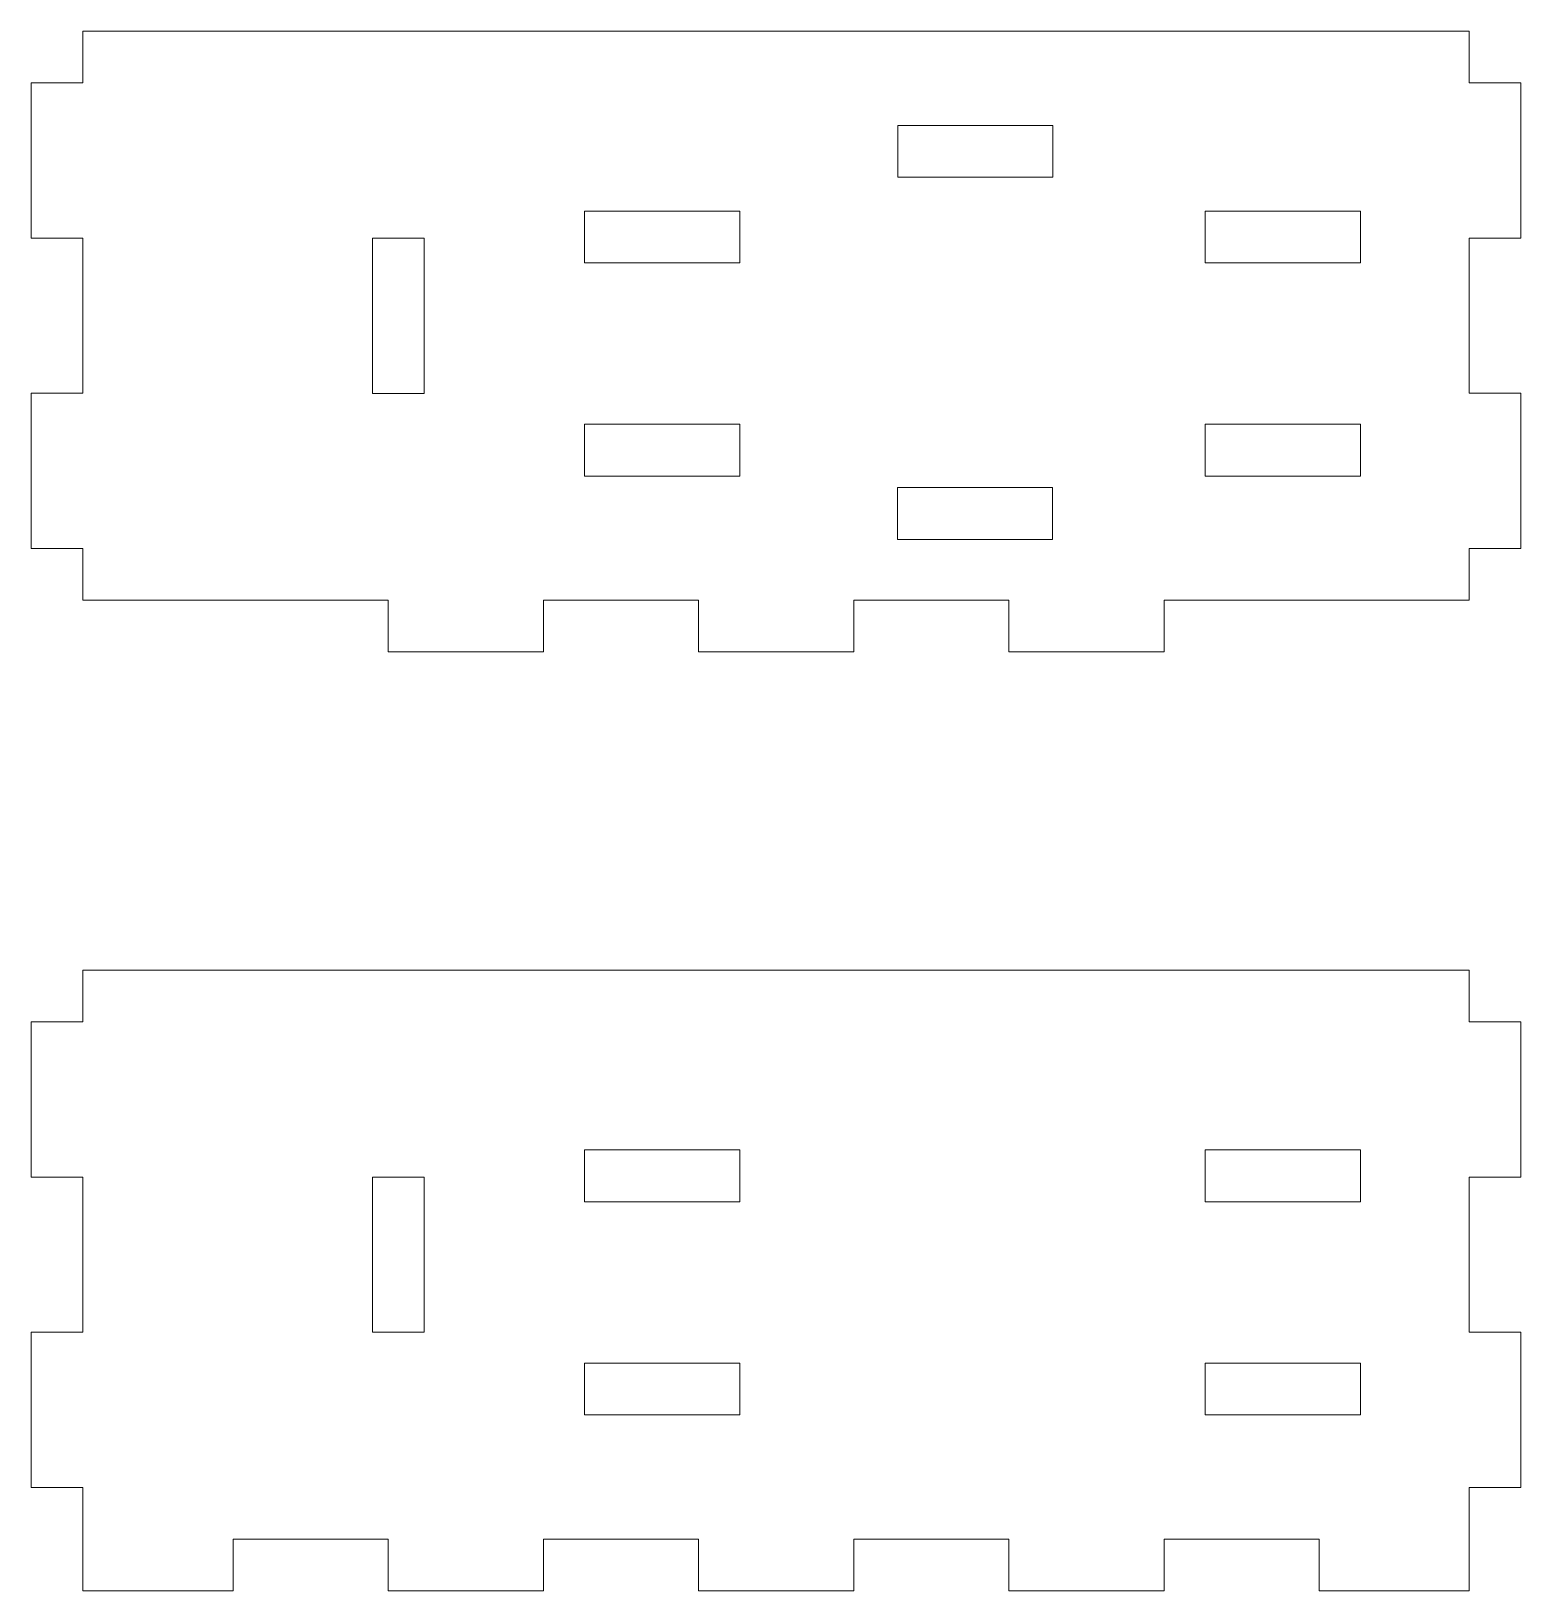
# Model space of a CAD drawing. Header units: inches. Extents: x -11.2 to 11.8, y -8.6 to 8.5.
# Drawn here: x 2.14 to 5.74, y 3.772 to 7.542 of the extents above; entities that cross this region are included whole.
import ezdxf

# ---------------------------------------------------------------- set-up
doc = ezdxf.new("R2010")
doc.units = ezdxf.units.IN
doc.header["$MEASUREMENT"] = 0
doc.layers.add('Card Outline', color=7, linetype='Continuous')
doc.layers.add('Tiny token holder', color=7, linetype='Continuous')

msp = doc.modelspace()

# ---------------------------------------------------------------- linework, layer by layer
at = {"layer": 'Card Outline', "color": 240, "lineweight": 9}
for points in [[(3.4777, 6.9816), (3.8527, 6.9816), (3.8527, 7.1066), (3.4777, 7.1066), (3.4777, 6.9816)], [(4.9777, 6.9816), (5.3527, 6.9816), (5.3527, 7.1066), (4.9777, 7.1066), (4.9777, 6.9816)], [(3.4777, 6.4666), (3.8527, 6.4666), (3.8527, 6.5916), (3.4777, 6.5916), (3.4777, 6.4666)], [(4.9777, 6.4666), (5.3527, 6.4666), (5.3527, 6.5916), (4.9777, 6.5916), (4.9777, 6.4666)], [(3.4777, 4.7128), (3.8527, 4.7128), (3.8527, 4.8378), (3.4777, 4.8378), (3.4777, 4.7128)], [(4.9777, 4.7128), (5.3527, 4.7128), (5.3527, 4.8378), (4.9777, 4.8378), (4.9777, 4.7128)], [(3.4777, 4.1978), (3.8527, 4.1978), (3.8527, 4.3228), (3.4777, 4.3228), (3.4777, 4.1978)], [(4.9777, 4.1978), (5.3527, 4.1978), (5.3527, 4.3228), (4.9777, 4.3228), (4.9777, 4.1978)]]:
    msp.add_lwpolyline(points, close=True, dxfattribs=at)
for points, knots in [([(5.6152, 6.1666), (5.6152, 6.1666), (5.6152, 6.2916), (5.6152, 6.2916), (5.6152, 6.2916), (5.6152, 6.2916), (5.7402, 6.2916), (5.7402, 6.2916), (5.7402, 6.2916), (5.7402, 6.2916), (5.7402, 6.6666), (5.7402, 6.6666), (5.7402, 6.6666), (5.7402, 6.6666), (5.6152, 6.6666), (5.6152, 6.6666), (5.6152, 6.6666), (5.6152, 6.6666), (5.6152, 7.0416), (5.6152, 7.0416), (5.6152, 7.0416), (5.6152, 7.0416), (5.7402, 7.0416), (5.7402, 7.0416), (5.7402, 7.0416), (5.7402, 7.0416), (5.7402, 7.4166), (5.7402, 7.4166), (5.7402, 7.4166), (5.7402, 7.4166), (5.6152, 7.4166), (5.6152, 7.4166), (5.6152, 7.4166), (5.6152, 7.4166), (5.6152, 7.5416), (5.6152, 7.5416), (5.6152, 7.5416), (5.6152, 7.5416), (2.2652, 7.5416), (2.2652, 7.5416), (2.2652, 7.5416), (2.2652, 7.5416), (2.2652, 7.4166), (2.2652, 7.4166), (2.2652, 7.4166), (2.2652, 7.4166), (2.1402, 7.4166), (2.1402, 7.4166), (2.1402, 7.4166), (2.1402, 7.4166), (2.1402, 7.0416), (2.1402, 7.0416), (2.1402, 7.0416), (2.1402, 7.0416), (2.2652, 7.0416), (2.2652, 7.0416), (2.2652, 7.0416), (2.2652, 7.0416), (2.2652, 6.6666), (2.2652, 6.6666), (2.2652, 6.6666), (2.2652, 6.6666), (2.1402, 6.6666), (2.1402, 6.6666), (2.1402, 6.6666), (2.1402, 6.6666), (2.1402, 6.2916), (2.1402, 6.2916), (2.1402, 6.2916), (2.1402, 6.2916), (2.2652, 6.2916), (2.2652, 6.2916), (2.2652, 6.2916), (2.2652, 6.2916), (2.2652, 6.1666), (2.2652, 6.1666), (2.2652, 6.1666), (2.2652, 6.1666), (2.6282, 6.1666), (2.6282, 6.1666), (2.6282, 6.1666), (2.6282, 6.1666), (3.0032, 6.1666), (3.0032, 6.1666), (3.0032, 6.1666), (3.0032, 6.1666), (3.0032, 6.0416), (3.0032, 6.0416), (3.0032, 6.0416), (3.0032, 6.0416), (3.3782, 6.0416), (3.3782, 6.0416), (3.3782, 6.0416), (3.3782, 6.0416), (3.3782, 6.1666), (3.3782, 6.1666), (3.3782, 6.1666), (3.3782, 6.1666), (3.7532, 6.1666), (3.7532, 6.1666), (3.7532, 6.1666), (3.7532, 6.1666), (3.7532, 6.0416), (3.7532, 6.0416), (3.7532, 6.0416), (3.7532, 6.0416), (4.1282, 6.0416), (4.1282, 6.0416), (4.1282, 6.0416), (4.1282, 6.0416), (4.1282, 6.1666), (4.1282, 6.1666), (4.1282, 6.1666), (4.1282, 6.1666), (4.5032, 6.1666), (4.5032, 6.1666), (4.5032, 6.1666), (4.5032, 6.1666), (4.5032, 6.0416), (4.5032, 6.0416), (4.5032, 6.0416), (4.5032, 6.0416), (4.8782, 6.0416), (4.8782, 6.0416), (4.8782, 6.0416), (4.8782, 6.0416), (4.8782, 6.1666), (4.8782, 6.1666), (4.8782, 6.1666), (4.8782, 6.1666), (5.2532, 6.1666), (5.2532, 6.1666), (5.2532, 6.1666), (5.2532, 6.1666), (5.6152, 6.1666), (5.6152, 6.1666)], [0, 0, 0, 0, 0.028571, 0.028571, 0.028571, 0.028571, 0.057143, 0.057143, 0.057143, 0.057143, 0.085714, 0.085714, 0.085714, 0.085714, 0.114286, 0.114286, 0.114286, 0.114286, 0.142857, 0.142857, 0.142857, 0.142857, 0.171429, 0.171429, 0.171429, 0.171429, 0.2, 0.2, 0.2, 0.2, 0.228571, 0.228571, 0.228571, 0.228571, 0.257143, 0.257143, 0.257143, 0.257143, 0.285714, 0.285714, 0.285714, 0.285714, 0.314286, 0.314286, 0.314286, 0.314286, 0.342857, 0.342857, 0.342857, 0.342857, 0.371429, 0.371429, 0.371429, 0.371429, 0.4, 0.4, 0.4, 0.4, 0.428571, 0.428571, 0.428571, 0.428571, 0.457143, 0.457143, 0.457143, 0.457143, 0.485714, 0.485714, 0.485714, 0.485714, 0.514286, 0.514286, 0.514286, 0.514286, 0.542857, 0.542857, 0.542857, 0.542857, 0.571429, 0.571429, 0.571429, 0.571429, 0.6, 0.6, 0.6, 0.6, 0.628571, 0.628571, 0.628571, 0.628571, 0.657143, 0.657143, 0.657143, 0.657143, 0.685714, 0.685714, 0.685714, 0.685714, 0.714286, 0.714286, 0.714286, 0.714286, 0.742857, 0.742857, 0.742857, 0.742857, 0.771429, 0.771429, 0.771429, 0.771429, 0.8, 0.8, 0.8, 0.8, 0.828571, 0.828571, 0.828571, 0.828571, 0.857143, 0.857143, 0.857143, 0.857143, 0.885714, 0.885714, 0.885714, 0.885714, 0.914286, 0.914286, 0.914286, 0.914286, 0.942857, 0.942857, 0.942857, 0.942857, 1, 1, 1, 1]), ([(3.0902, 7.0413), (3.0902, 7.0413), (3.0902, 6.6663), (3.0902, 6.6663), (3.0902, 6.6663), (3.0902, 6.6663), (2.9652, 6.6663), (2.9652, 6.6663), (2.9652, 6.6663), (2.9652, 6.6663), (2.9652, 7.0413), (2.9652, 7.0413), (2.9652, 7.0413), (2.9652, 7.0413), (3.0902, 7.0413), (3.0902, 7.0413)], [0, 0, 0, 0, 0.2, 0.2, 0.2, 0.2, 0.4, 0.4, 0.4, 0.4, 0.6, 0.6, 0.6, 0.6, 1, 1, 1, 1]), ([(3.0902, 4.7722), (3.0902, 4.7722), (3.0902, 4.3972), (3.0902, 4.3972), (3.0902, 4.3972), (3.0902, 4.3972), (2.9652, 4.3972), (2.9652, 4.3972), (2.9652, 4.3972), (2.9652, 4.3972), (2.9652, 4.7722), (2.9652, 4.7722), (2.9652, 4.7722), (2.9652, 4.7722), (3.0902, 4.7722), (3.0902, 4.7722)], [0, 0, 0, 0, 0.2, 0.2, 0.2, 0.2, 0.4, 0.4, 0.4, 0.4, 0.6, 0.6, 0.6, 0.6, 1, 1, 1, 1])]:
    msp.add_open_spline(points, degree=3, knots=knots, dxfattribs=at)
for points in [[(5.6152, 5.2725), (5.6152, 5.2725), (2.2652, 5.2725), (2.2652, 5.2725)], [(2.2652, 5.2725), (2.2652, 5.2725), (2.2652, 5.1475), (2.2652, 5.1475)], [(5.6152, 5.1475), (5.6152, 5.1475), (5.6152, 5.2725), (5.6152, 5.2725)], [(2.2652, 5.1475), (2.2652, 5.1475), (2.1402, 5.1475), (2.1402, 5.1475)], [(2.1402, 5.1475), (2.1402, 5.1475), (2.1402, 4.7725), (2.1402, 4.7725)], [(5.7402, 5.1475), (5.7402, 5.1475), (5.6152, 5.1475), (5.6152, 5.1475)], [(5.7402, 4.7725), (5.7402, 4.7725), (5.7402, 5.1475), (5.7402, 5.1475)], [(2.1402, 4.7725), (2.1402, 4.7725), (2.2652, 4.7725), (2.2652, 4.7725)], [(2.2652, 4.7725), (2.2652, 4.7725), (2.2652, 4.3975), (2.2652, 4.3975)], [(5.6152, 4.3975), (5.6152, 4.3975), (5.6152, 4.7725), (5.6152, 4.7725)], [(5.6152, 4.7725), (5.6152, 4.7725), (5.7402, 4.7725), (5.7402, 4.7725)], [(2.2652, 4.3975), (2.2652, 4.3975), (2.1402, 4.3975), (2.1402, 4.3975)], [(2.1402, 4.3975), (2.1402, 4.3975), (2.1402, 4.0225), (2.1402, 4.0225)], [(5.7402, 4.3975), (5.7402, 4.3975), (5.6152, 4.3975), (5.6152, 4.3975)], [(5.7402, 4.0225), (5.7402, 4.0225), (5.7402, 4.3975), (5.7402, 4.3975)], [(2.1402, 4.0225), (2.1402, 4.0225), (2.2652, 4.0225), (2.2652, 4.0225)], [(2.2652, 4.0225), (2.2652, 4.0225), (2.2652, 3.8975), (2.2652, 3.8975)], [(5.6152, 4.0225), (5.6152, 4.0225), (5.7402, 4.0225), (5.7402, 4.0225)], [(5.6152, 3.8975), (5.6152, 3.8975), (5.6152, 4.0225), (5.6152, 4.0225)], [(2.2652, 3.8975), (2.2652, 3.8975), (2.2652, 3.7725), (2.2652, 3.7725)], [(2.6282, 3.7725), (2.6282, 3.7725), (2.6282, 3.8975), (2.6282, 3.8975)], [(2.6282, 3.8975), (2.6282, 3.8975), (3.0032, 3.8975), (3.0032, 3.8975)], [(3.0032, 3.8975), (3.0032, 3.8975), (3.0032, 3.7725), (3.0032, 3.7725)], [(3.3782, 3.7725), (3.3782, 3.7725), (3.3782, 3.8975), (3.3782, 3.8975)], [(3.3782, 3.8975), (3.3782, 3.8975), (3.7532, 3.8975), (3.7532, 3.8975)], [(3.7532, 3.8975), (3.7532, 3.8975), (3.7532, 3.7725), (3.7532, 3.7725)], [(4.1282, 3.7725), (4.1282, 3.7725), (4.1282, 3.8975), (4.1282, 3.8975)], [(4.1282, 3.8975), (4.1282, 3.8975), (4.5032, 3.8975), (4.5032, 3.8975)], [(4.5032, 3.8975), (4.5032, 3.8975), (4.5032, 3.7725), (4.5032, 3.7725)], [(4.8782, 3.7725), (4.8782, 3.7725), (4.8782, 3.8975), (4.8782, 3.8975)], [(4.8782, 3.8975), (4.8782, 3.8975), (5.2532, 3.8975), (5.2532, 3.8975)], [(5.2532, 3.8975), (5.2532, 3.8975), (5.2532, 3.7725), (5.2532, 3.7725)], [(5.6152, 3.7725), (5.6152, 3.7725), (5.6152, 3.8975), (5.6152, 3.8975)], [(2.2652, 3.7725), (2.2652, 3.7725), (2.6282, 3.7725), (2.6282, 3.7725)], [(3.0032, 3.7725), (3.0032, 3.7725), (3.3782, 3.7725), (3.3782, 3.7725)], [(3.7532, 3.7725), (3.7532, 3.7725), (4.1282, 3.7725), (4.1282, 3.7725)], [(4.5032, 3.7725), (4.5032, 3.7725), (4.8782, 3.7725), (4.8782, 3.7725)], [(5.2532, 3.7725), (5.2532, 3.7725), (5.6152, 3.7725), (5.6152, 3.7725)]]:
    msp.add_open_spline(points, degree=3, dxfattribs=at)
at = {"layer": 'Tiny token holder', "color": 240, "lineweight": 9}
for points in [[(4.6095, 7.3134), (4.6095, 7.3134), (4.6095, 7.1885), (4.6095, 7.1885), (4.6095, 7.1885), (4.6095, 7.1885), (4.2345, 7.1885), (4.2345, 7.1885), (4.2345, 7.1885), (4.2345, 7.1885), (4.2345, 7.3134), (4.2345, 7.3134), (4.2345, 7.3134), (4.2345, 7.3134), (4.6095, 7.3134), (4.6095, 7.3134)], [(4.6085, 6.4385), (4.6085, 6.4385), (4.6085, 6.3135), (4.6085, 6.3135), (4.6085, 6.3135), (4.6085, 6.3135), (4.2335, 6.3135), (4.2335, 6.3135), (4.2335, 6.3135), (4.2335, 6.3135), (4.2335, 6.4385), (4.2335, 6.4385), (4.2335, 6.4385), (4.2335, 6.4385), (4.6085, 6.4385), (4.6085, 6.4385)]]:
    msp.add_open_spline(points, degree=3, knots=[0, 0, 0, 0, 0.2, 0.2, 0.2, 0.2, 0.4, 0.4, 0.4, 0.4, 0.6, 0.6, 0.6, 0.6, 1, 1, 1, 1], dxfattribs=at)

doc.saveas('drawing.dxf')
